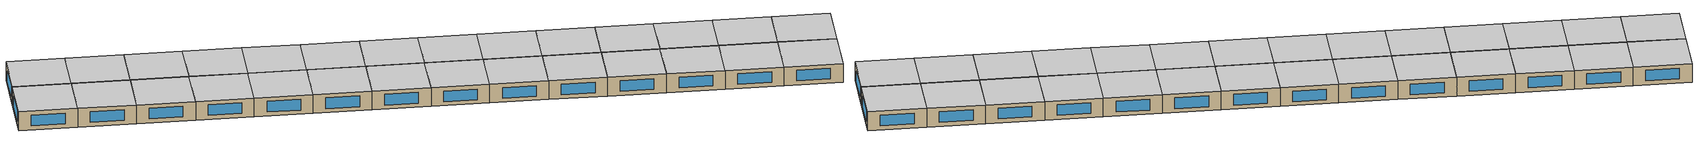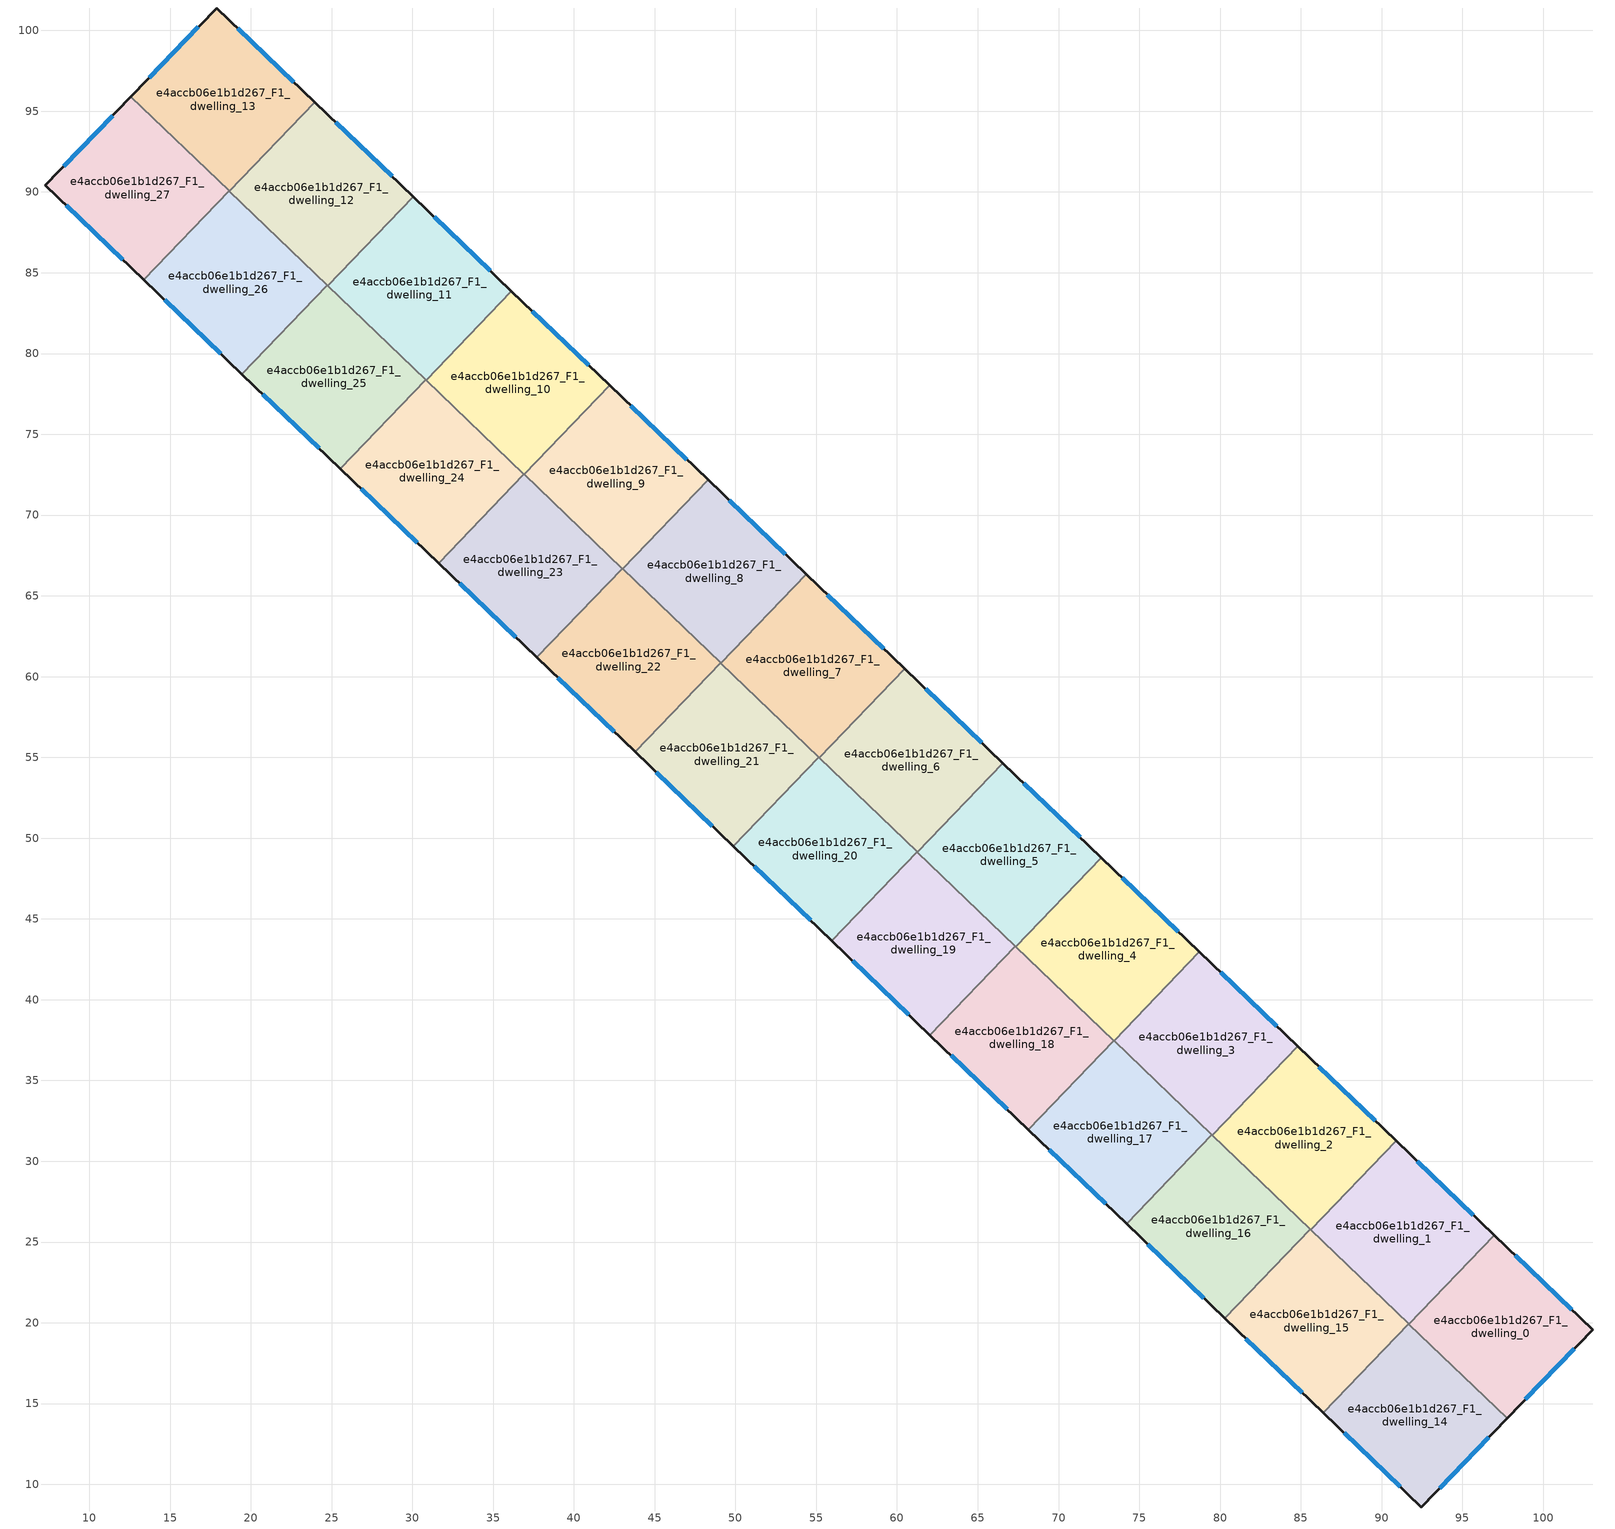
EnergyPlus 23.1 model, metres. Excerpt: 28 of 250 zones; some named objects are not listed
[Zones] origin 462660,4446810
e4accb06e1b1d267_F1_dwelling_0
 floor to e4accb06e1b1d267_F0_dwelling_0 (EU_floor_Construction): 103.08,19.57 97.77,14.08 91.69,19.91 96.98,25.42 z3
 wall outside (EU_wall_Construction): 97.77,14.08 103.08,19.57 96.98,25.42 z3:6
 wall to e4accb06e1b1d267_F1_dwelling_1 (EU_wall_Construction): 96.98,25.42 91.69,19.91 z3:6
 wall to e4accb06e1b1d267_F1_dwelling_14 (EU_wall_Construction): 91.69,19.91 97.77,14.08 z3:6
 window (EU_Window_Construction): 98.9,15.25 101.94,18.39 / 101.77,20.82 98.29,24.17 z3.64:5.36
 ceiling to e4accb06e1b1d267_F2_dwelling_0 (EU_floor_Construction): 97.77,14.08 103.08,19.57 96.98,25.42 91.69,19.91 z6
e4accb06e1b1d267_F1_dwelling_1
 floor to e4accb06e1b1d267_F0_dwelling_1 (EU_floor_Construction): 96.98,25.42 91.69,19.91 85.61,25.76 90.9,31.26 z3
 wall outside (EU_wall_Construction): 96.98,25.42 90.9,31.26 z3:6
 wall to e4accb06e1b1d267_F1_dwelling_2 (EU_wall_Construction): 90.9,31.26 85.61,25.76 z3:6
 wall to e4accb06e1b1d267_F1_dwelling_15 (EU_wall_Construction): 85.61,25.76 91.67,19.94 z3:6
 wall to e4accb06e1b1d267_F1_dwelling_14 (EU_wall_Construction): 91.67,19.93 91.69,19.91 z3:6
 window (EU_Window_Construction): 95.68,26.67 92.2,30.01 z3.64:5.36
 ceiling to e4accb06e1b1d267_F2_dwelling_1 (EU_floor_Construction): 91.69,19.91 96.98,25.42 90.9,31.26 85.61,25.76 z6
e4accb06e1b1d267_F1_dwelling_10
 floor to e4accb06e1b1d267_F0_dwelling_10 (EU_floor_Construction): 42.22,78.02 36.93,72.52 30.84,78.36 36.13,83.87 z3
 wall outside (EU_wall_Construction): 42.22,78.02 36.13,83.87 z3:6
 wall to e4accb06e1b1d267_F1_dwelling_9 (EU_wall_Construction): 36.93,72.52 42.22,78.02 z3:6
 wall to e4accb06e1b1d267_F1_dwelling_11 (EU_wall_Construction): 36.13,83.87 30.84,78.36 z3:6
 wall to e4accb06e1b1d267_F1_dwelling_24 (EU_wall_Construction): 30.84,78.36 36.91,72.54 z3:6
 wall to e4accb06e1b1d267_F1_dwelling_23 (EU_wall_Construction): 36.91,72.54 36.93,72.52 z3:6
 window (EU_Window_Construction): 40.91,79.27 37.44,82.62 z3.64:5.36
 ceiling to e4accb06e1b1d267_F2_dwelling_10 (EU_floor_Construction): 36.93,72.52 42.22,78.02 36.13,83.87 30.84,78.36 z6
e4accb06e1b1d267_F1_dwelling_11
 floor to e4accb06e1b1d267_F0_dwelling_11 (EU_floor_Construction): 36.13,83.87 30.84,78.36 24.76,84.21 30.05,89.71 z3
 wall outside (EU_wall_Construction): 36.13,83.87 30.05,89.71 z3:6
 wall to e4accb06e1b1d267_F1_dwelling_12 (EU_wall_Construction): 30.05,89.71 24.76,84.21 z3:6
 wall to e4accb06e1b1d267_F1_dwelling_25 (EU_wall_Construction): 24.76,84.21 30.82,78.38 z3:6
 wall to e4accb06e1b1d267_F1_dwelling_24 (EU_wall_Construction): 30.82,78.38 30.84,78.36 z3:6
 window (EU_Window_Construction): 34.83,85.12 31.35,88.46 z3.64:5.36
 ceiling to e4accb06e1b1d267_F2_dwelling_11 (EU_floor_Construction): 30.84,78.36 36.13,83.87 30.05,89.71 24.76,84.21 z6
e4accb06e1b1d267_F1_dwelling_12
 floor to e4accb06e1b1d267_F0_dwelling_12 (EU_floor_Construction): 30.05,89.71 24.76,84.21 18.67,90.05 23.96,95.56 z3
 wall outside (EU_wall_Construction): 30.05,89.71 23.96,95.56 z3:6
 wall to e4accb06e1b1d267_F1_dwelling_13 (EU_wall_Construction): 23.96,95.56 18.67,90.05 z3:6
 wall to e4accb06e1b1d267_F1_dwelling_26 (EU_wall_Construction): 18.67,90.05 24.74,84.23 z3:6
 wall to e4accb06e1b1d267_F1_dwelling_25 (EU_wall_Construction): 24.74,84.23 24.76,84.21 z3:6
 window (EU_Window_Construction): 28.74,90.96 25.27,94.3 z3.64:5.36
 ceiling to e4accb06e1b1d267_F2_dwelling_12 (EU_floor_Construction): 24.76,84.21 30.05,89.71 23.96,95.56 18.67,90.05 z6
e4accb06e1b1d267_F1_dwelling_13
 floor to e4accb06e1b1d267_F0_dwelling_13 (EU_floor_Construction): 23.96,95.56 18.67,90.05 12.58,95.91 17.89,101.39 z3
 wall outside (EU_wall_Construction): 23.96,95.56 17.89,101.39 12.58,95.91 z3:6
 wall to e4accb06e1b1d267_F1_dwelling_27 (EU_wall_Construction): 12.58,95.91 18.65,90.07 z3:6
 wall to e4accb06e1b1d267_F1_dwelling_26 (EU_wall_Construction): 18.65,90.07 18.67,90.05 z3:6
 window (EU_Window_Construction): 16.75,100.22 13.72,97.08 / 22.66,96.81 19.19,100.14 z3.64:5.36
 ceiling to e4accb06e1b1d267_F2_dwelling_13 (EU_floor_Construction): 18.67,90.05 23.96,95.56 17.89,101.39 12.58,95.91 z6
e4accb06e1b1d267_F1_dwelling_14
 floor to e4accb06e1b1d267_F0_dwelling_14 (EU_floor_Construction): 97.77,14.08 92.46,8.6 86.38,14.43 91.67,19.93 z3
 wall outside (EU_wall_Construction): 86.38,14.43 92.46,8.6 97.77,14.08 z3:6
 wall to e4accb06e1b1d267_F1_dwelling_15 (EU_wall_Construction): 91.67,19.93 86.38,14.43 z3:6
 window (EU_Window_Construction): 93.59,9.77 96.63,12.91 / 87.68,13.18 91.15,9.85 z3.64:5.36
 ceiling to e4accb06e1b1d267_F2_dwelling_14 (EU_floor_Construction): 92.46,8.6 97.77,14.08 91.67,19.93 86.38,14.43 z6
e4accb06e1b1d267_F1_dwelling_15
 floor to e4accb06e1b1d267_F0_dwelling_15 (EU_floor_Construction): 91.67,19.93 86.38,14.43 80.3,20.28 85.59,25.78 z3
 wall outside (EU_wall_Construction): 80.3,20.28 86.38,14.43 z3:6
 wall to e4accb06e1b1d267_F1_dwelling_16 (EU_wall_Construction): 85.59,25.78 80.3,20.28 z3:6
 wall to e4accb06e1b1d267_F1_dwelling_2 (EU_wall_Construction): 85.61,25.76 85.59,25.78 z3:6
 window (EU_Window_Construction): 81.6,19.02 85.08,15.68 z3.64:5.36
 ceiling to e4accb06e1b1d267_F2_dwelling_15 (EU_floor_Construction): 86.38,14.43 91.67,19.93 85.59,25.78 80.3,20.28 z6
e4accb06e1b1d267_F1_dwelling_16
 floor to e4accb06e1b1d267_F0_dwelling_16 (EU_floor_Construction): 85.59,25.78 80.3,20.28 74.21,26.12 79.5,31.62 z3
 wall outside (EU_wall_Construction): 74.21,26.12 80.3,20.28 z3:6
 wall to e4accb06e1b1d267_F1_dwelling_17 (EU_wall_Construction): 79.5,31.62 74.21,26.12 z3:6
 wall to e4accb06e1b1d267_F1_dwelling_2 (EU_wall_Construction): 85.59,25.78 79.52,31.6 z3:6
 wall to e4accb06e1b1d267_F1_dwelling_3 (EU_wall_Construction): 79.52,31.6 79.5,31.62 z3:6
 window (EU_Window_Construction): 75.52,24.87 78.99,21.53 z3.64:5.36
 ceiling to e4accb06e1b1d267_F2_dwelling_16 (EU_floor_Construction): 80.3,20.28 85.59,25.78 79.5,31.62 74.21,26.12 z6
e4accb06e1b1d267_F1_dwelling_17
 floor to e4accb06e1b1d267_F0_dwelling_17 (EU_floor_Construction): 79.5,31.62 74.21,26.12 68.13,31.96 73.41,37.47 z3
 wall outside (EU_wall_Construction): 68.13,31.96 74.21,26.12 z3:6
 wall to e4accb06e1b1d267_F1_dwelling_18 (EU_wall_Construction): 73.41,37.47 68.13,31.96 z3:6
 wall to e4accb06e1b1d267_F1_dwelling_3 (EU_wall_Construction): 79.5,31.62 73.44,37.45 z3:6
 wall to e4accb06e1b1d267_F1_dwelling_4 (EU_wall_Construction): 73.44,37.45 73.42,37.47 z3:6
 window (EU_Window_Construction): 69.43,30.71 72.91,27.37 z3.64:5.36
 ceiling to e4accb06e1b1d267_F2_dwelling_17 (EU_floor_Construction): 74.21,26.12 79.5,31.62 73.41,37.47 68.13,31.96 z6
e4accb06e1b1d267_F1_dwelling_18
 floor to e4accb06e1b1d267_F0_dwelling_18 (EU_floor_Construction): 73.41,37.47 68.13,31.96 62.04,37.81 67.33,43.31 z3
 wall outside (EU_wall_Construction): 62.04,37.81 68.13,31.96 z3:6
 wall to e4accb06e1b1d267_F1_dwelling_19 (EU_wall_Construction): 67.33,43.31 62.04,37.81 z3:6
 wall to e4accb06e1b1d267_F1_dwelling_4 (EU_wall_Construction): 73.41,37.47 67.35,43.29 z3:6
 wall to e4accb06e1b1d267_F1_dwelling_5 (EU_wall_Construction): 67.35,43.29 67.33,43.31 z3:6
 window (EU_Window_Construction): 63.35,36.56 66.82,33.22 z3.64:5.36
 ceiling to e4accb06e1b1d267_F2_dwelling_18 (EU_floor_Construction): 68.13,31.96 73.41,37.47 67.33,43.31 62.04,37.81 z6
e4accb06e1b1d267_F1_dwelling_19
 floor to e4accb06e1b1d267_F0_dwelling_19 (EU_floor_Construction): 67.33,43.31 62.04,37.81 55.96,43.65 61.24,49.16 z3
 wall outside (EU_wall_Construction): 55.96,43.65 62.04,37.81 z3:6
 wall to e4accb06e1b1d267_F1_dwelling_20 (EU_wall_Construction): 61.24,49.16 55.96,43.65 z3:6
 wall to e4accb06e1b1d267_F1_dwelling_5 (EU_wall_Construction): 67.33,43.31 61.27,49.14 z3:6
 wall to e4accb06e1b1d267_F1_dwelling_6 (EU_wall_Construction): 61.27,49.14 61.24,49.16 z3:6
 window (EU_Window_Construction): 57.26,42.4 60.74,39.06 z3.64:5.36
 ceiling to e4accb06e1b1d267_F2_dwelling_19 (EU_floor_Construction): 62.04,37.81 67.33,43.31 61.24,49.16 55.96,43.65 z6
e4accb06e1b1d267_F1_dwelling_2
 floor to e4accb06e1b1d267_F0_dwelling_2 (EU_floor_Construction): 90.9,31.26 85.61,25.76 79.52,31.6 84.81,37.11 z3
 wall outside (EU_wall_Construction): 90.9,31.26 84.81,37.11 z3:6
 wall to e4accb06e1b1d267_F1_dwelling_3 (EU_wall_Construction): 84.81,37.11 79.52,31.6 z3:6
 window (EU_Window_Construction): 89.59,32.52 86.11,35.86 z3.64:5.36
 ceiling to e4accb06e1b1d267_F2_dwelling_2 (EU_floor_Construction): 85.61,25.76 90.9,31.26 84.81,37.11 79.52,31.6 z6
e4accb06e1b1d267_F1_dwelling_20
 floor to e4accb06e1b1d267_F0_dwelling_20 (EU_floor_Construction): 61.24,49.16 55.96,43.65 49.87,49.5 55.16,55 z3
 wall outside (EU_wall_Construction): 49.87,49.5 55.96,43.65 z3:6
 wall to e4accb06e1b1d267_F1_dwelling_21 (EU_wall_Construction): 55.16,55 49.87,49.5 z3:6
 wall to e4accb06e1b1d267_F1_dwelling_6 (EU_wall_Construction): 61.24,49.16 55.18,54.98 z3:6
 wall to e4accb06e1b1d267_F1_dwelling_7 (EU_wall_Construction): 55.18,54.98 55.16,55 z3:6
 window (EU_Window_Construction): 51.18,48.25 54.65,44.9 z3.64:5.36
 ceiling to e4accb06e1b1d267_F2_dwelling_20 (EU_floor_Construction): 55.96,43.65 61.24,49.16 55.16,55 49.87,49.5 z6
e4accb06e1b1d267_F1_dwelling_21
 floor to e4accb06e1b1d267_F0_dwelling_21 (EU_floor_Construction): 55.16,55 49.87,49.5 43.79,55.34 49.08,60.85 z3
 wall outside (EU_wall_Construction): 43.79,55.34 49.87,49.5 z3:6
 wall to e4accb06e1b1d267_F1_dwelling_22 (EU_wall_Construction): 49.08,60.85 43.79,55.34 z3:6
 wall to e4accb06e1b1d267_F1_dwelling_7 (EU_wall_Construction): 55.16,55 49.1,60.83 z3:6
 wall to e4accb06e1b1d267_F1_dwelling_8 (EU_wall_Construction): 49.1,60.83 49.08,60.85 z3:6
 window (EU_Window_Construction): 45.09,54.09 48.57,50.75 z3.64:5.36
 ceiling to e4accb06e1b1d267_F2_dwelling_21 (EU_floor_Construction): 49.87,49.5 55.16,55 49.08,60.85 43.79,55.34 z6
e4accb06e1b1d267_F1_dwelling_22
 floor to e4accb06e1b1d267_F0_dwelling_22 (EU_floor_Construction): 49.08,60.85 43.79,55.34 37.7,61.19 42.99,66.69 z3
 wall outside (EU_wall_Construction): 37.7,61.19 43.79,55.34 z3:6
 wall to e4accb06e1b1d267_F1_dwelling_23 (EU_wall_Construction): 42.99,66.69 37.7,61.19 z3:6
 wall to e4accb06e1b1d267_F1_dwelling_8 (EU_wall_Construction): 49.08,60.85 43.01,66.67 z3:6
 wall to e4accb06e1b1d267_F1_dwelling_9 (EU_wall_Construction): 43.01,66.67 42.99,66.69 z3:6
 window (EU_Window_Construction): 39.01,59.94 42.48,56.59 z3.64:5.36
 ceiling to e4accb06e1b1d267_F2_dwelling_22 (EU_floor_Construction): 43.79,55.34 49.08,60.85 42.99,66.69 37.7,61.19 z6
e4accb06e1b1d267_F1_dwelling_23
 floor to e4accb06e1b1d267_F0_dwelling_23 (EU_floor_Construction): 42.99,66.69 37.7,61.19 31.62,67.03 36.91,72.54 z3
 wall outside (EU_wall_Construction): 31.62,67.03 37.7,61.19 z3:6
 wall to e4accb06e1b1d267_F1_dwelling_24 (EU_wall_Construction): 36.91,72.54 31.62,67.03 z3:6
 wall to e4accb06e1b1d267_F1_dwelling_9 (EU_wall_Construction): 42.99,66.69 36.93,72.52 z3:6
 window (EU_Window_Construction): 32.92,65.78 36.4,62.44 z3.64:5.36
 ceiling to e4accb06e1b1d267_F2_dwelling_23 (EU_floor_Construction): 37.7,61.19 42.99,66.69 36.91,72.54 31.62,67.03 z6
e4accb06e1b1d267_F1_dwelling_24
 floor to e4accb06e1b1d267_F0_dwelling_24 (EU_floor_Construction): 36.91,72.54 31.62,67.03 25.53,72.88 30.82,78.38 30.84,78.36 z3
 wall outside (EU_wall_Construction): 25.53,72.88 31.62,67.03 z3:6
 wall to e4accb06e1b1d267_F1_dwelling_25 (EU_wall_Construction): 30.82,78.38 25.53,72.88 z3:6
 window (EU_Window_Construction): 26.84,71.63 30.31,68.28 z3.64:5.36
 ceiling to e4accb06e1b1d267_F2_dwelling_24 (EU_floor_Construction): 31.62,67.03 36.91,72.54 30.84,78.36 30.82,78.38 25.53,72.88 z6
e4accb06e1b1d267_F1_dwelling_25
 floor to e4accb06e1b1d267_F0_dwelling_25 (EU_floor_Construction): 30.82,78.38 25.53,72.88 19.45,78.72 24.74,84.23 z3
 wall outside (EU_wall_Construction): 19.45,78.72 25.53,72.88 z3:6
 wall to e4accb06e1b1d267_F1_dwelling_26 (EU_wall_Construction): 24.74,84.23 19.45,78.72 z3:6
 window (EU_Window_Construction): 20.75,77.47 24.23,74.13 z3.64:5.36
 ceiling to e4accb06e1b1d267_F2_dwelling_25 (EU_floor_Construction): 25.53,72.88 30.82,78.38 24.74,84.23 19.45,78.72 z6
e4accb06e1b1d267_F1_dwelling_26
 floor to e4accb06e1b1d267_F0_dwelling_26 (EU_floor_Construction): 24.74,84.23 19.45,78.72 13.36,84.57 18.65,90.07 z3
 wall outside (EU_wall_Construction): 13.36,84.57 19.45,78.72 z3:6
 wall to e4accb06e1b1d267_F1_dwelling_27 (EU_wall_Construction): 18.65,90.07 13.36,84.57 z3:6
 window (EU_Window_Construction): 14.67,83.31 18.14,79.97 z3.64:5.36
 ceiling to e4accb06e1b1d267_F2_dwelling_26 (EU_floor_Construction): 19.45,78.72 24.74,84.23 18.65,90.07 13.36,84.57 z6
e4accb06e1b1d267_F1_dwelling_27
 floor to e4accb06e1b1d267_F0_dwelling_27 (EU_floor_Construction): 18.65,90.07 13.36,84.57 7.27,90.42 12.58,95.91 z3
 wall outside (EU_wall_Construction): 12.58,95.91 7.27,90.42 13.36,84.57 z3:6
 window (EU_Window_Construction): 8.57,89.17 12.06,85.82 / 11.44,94.73 8.41,91.6 z3.64:5.36
 ceiling to e4accb06e1b1d267_F2_dwelling_27 (EU_floor_Construction): 13.36,84.57 18.65,90.07 12.58,95.91 7.27,90.42 z6
e4accb06e1b1d267_F1_dwelling_3
 floor to e4accb06e1b1d267_F0_dwelling_3 (EU_floor_Construction): 84.81,37.11 79.52,31.6 73.44,37.45 78.73,42.95 z3
 wall outside (EU_wall_Construction): 84.81,37.11 78.73,42.95 z3:6
 wall to e4accb06e1b1d267_F1_dwelling_4 (EU_wall_Construction): 78.73,42.95 73.44,37.45 z3:6
 window (EU_Window_Construction): 83.51,38.36 80.03,41.7 z3.64:5.36
 ceiling to e4accb06e1b1d267_F2_dwelling_3 (EU_floor_Construction): 79.52,31.6 84.81,37.11 78.73,42.95 73.44,37.45 z6
e4accb06e1b1d267_F1_dwelling_4
 floor to e4accb06e1b1d267_F0_dwelling_4 (EU_floor_Construction): 78.73,42.95 73.44,37.45 67.35,43.29 72.64,48.8 z3
 wall outside (EU_wall_Construction): 78.73,42.95 72.64,48.8 z3:6
 wall to e4accb06e1b1d267_F1_dwelling_5 (EU_wall_Construction): 72.64,48.8 67.35,43.29 z3:6
 window (EU_Window_Construction): 77.42,44.21 73.94,47.55 z3.64:5.36
 ceiling to e4accb06e1b1d267_F2_dwelling_4 (EU_floor_Construction): 73.44,37.45 78.73,42.95 72.64,48.8 67.35,43.29 z6
e4accb06e1b1d267_F1_dwelling_5
 floor to e4accb06e1b1d267_F0_dwelling_5 (EU_floor_Construction): 72.64,48.8 67.35,43.29 61.27,49.14 66.56,54.64 z3
 wall outside (EU_wall_Construction): 72.64,48.8 66.56,54.64 z3:6
 wall to e4accb06e1b1d267_F1_dwelling_6 (EU_wall_Construction): 66.56,54.64 61.27,49.14 z3:6
 window (EU_Window_Construction): 71.34,50.05 67.86,53.39 z3.64:5.36
 ceiling to e4accb06e1b1d267_F2_dwelling_5 (EU_floor_Construction): 67.35,43.29 72.64,48.8 66.56,54.64 61.27,49.14 z6
e4accb06e1b1d267_F1_dwelling_6
 floor to e4accb06e1b1d267_F0_dwelling_6 (EU_floor_Construction): 66.56,54.64 61.27,49.14 55.18,54.98 60.47,60.49 z3
 wall outside (EU_wall_Construction): 66.56,54.64 60.47,60.49 z3:6
 wall to e4accb06e1b1d267_F1_dwelling_7 (EU_wall_Construction): 60.47,60.49 55.18,54.98 z3:6
 window (EU_Window_Construction): 65.25,55.9 61.78,59.24 z3.64:5.36
 ceiling to e4accb06e1b1d267_F2_dwelling_6 (EU_floor_Construction): 61.27,49.14 66.56,54.64 60.47,60.49 55.18,54.98 z6
e4accb06e1b1d267_F1_dwelling_7
 floor to e4accb06e1b1d267_F0_dwelling_7 (EU_floor_Construction): 60.47,60.49 55.18,54.98 49.1,60.83 54.39,66.33 z3
 wall outside (EU_wall_Construction): 60.47,60.49 54.39,66.33 z3:6
 wall to e4accb06e1b1d267_F1_dwelling_8 (EU_wall_Construction): 54.39,66.33 49.1,60.83 z3:6
 window (EU_Window_Construction): 59.17,61.74 55.69,65.08 z3.64:5.36
 ceiling to e4accb06e1b1d267_F2_dwelling_7 (EU_floor_Construction): 55.18,54.98 60.47,60.49 54.39,66.33 49.1,60.83 z6
e4accb06e1b1d267_F1_dwelling_8
 floor to e4accb06e1b1d267_F0_dwelling_8 (EU_floor_Construction): 54.39,66.33 49.1,60.83 43.01,66.67 48.3,72.18 z3
 wall outside (EU_wall_Construction): 54.39,66.33 48.3,72.18 z3:6
 wall to e4accb06e1b1d267_F1_dwelling_9 (EU_wall_Construction): 48.3,72.18 43.01,66.67 z3:6
 window (EU_Window_Construction): 53.08,67.58 49.61,70.93 z3.64:5.36
 ceiling to e4accb06e1b1d267_F2_dwelling_8 (EU_floor_Construction): 49.1,60.83 54.39,66.33 48.3,72.18 43.01,66.67 z6
e4accb06e1b1d267_F1_dwelling_9
 floor to e4accb06e1b1d267_F0_dwelling_9 (EU_floor_Construction): 48.3,72.18 43.01,66.67 36.93,72.52 42.22,78.02 z3
 wall outside (EU_wall_Construction): 48.3,72.18 42.22,78.02 z3:6
 window (EU_Window_Construction): 47,73.43 43.52,76.77 z3.64:5.36
 ceiling to e4accb06e1b1d267_F2_dwelling_9 (EU_floor_Construction): 43.01,66.67 48.3,72.18 42.22,78.02 36.93,72.52 z6
[Building]
EU S2 Campaign: North Axis=0; Terrain=City; Solar Distribution=FullExterior
[Site:Location]
Yerevan-Zvartnots.Intl.AP: Latitude=40.15; Longitude=44.383; Time Zone=4; Elevation=854
[SizingPeriod:WeatherFileDays]
AnnualSizingPeriod: Begin Month=1; Begin Day of Month=1; End Month=12; End Day of Month=31; Day of Week for Start Day=Monday; Use Weather File Daylight Saving Period=No; Use Weather File Rain and Snow Indicators=No
[MATERIAL]
EU_InternalMass_Material: Roughness=MediumRough; Thickness=0.1; Conductivity=1; Density=1800; Specific Heat=900; Thermal Absorptance=0.9; Solar Absorptance=0.7; Visible Absorptance=0.7
[MATERIAL:NOMASS] Roughness=MediumRough; Thermal Absorptance=0.9; Solar Absorptance=0.7; Visible Absorptance=0.7
Name | Thermal Resistance
EU_wall_NoMass | 1.05043
EU_floor_NoMass | 0.478065
[WINDOWMATERIAL:SIMPLEGLAZINGSYSTEM]
EU_Window_SimpleGlazing: UFactor=2.5566; Solar Heat Gain Coefficient=0.75; Visible Transmittance=0.75
[CONSTRUCTION]
EU_wall_Construction: EU_wall_NoMass
EU_floor_Construction: EU_floor_NoMass
EU_Window_Construction: EU_Window_SimpleGlazing
EU_InternalMass_Construction: EU_InternalMass_Material
[ZONE] Type=1; Multiplier=1; Ceiling Height=autocalculate; Floor Area=autocalculate; Part of Total Floor Area=Yes
Name | Volume
e4accb06e1b1d267_F1_dwelling_0 | 193.231
e4accb06e1b1d267_F1_dwelling_1; e4accb06e1b1d267_F1_dwelling_12; e4accb06e1b1d267_F1_dwelling_20 | 193.237
e4accb06e1b1d267_F1_dwelling_10 | 193.238
e4accb06e1b1d267_F1_dwelling_11 | 193.222
e4accb06e1b1d267_F1_dwelling_13 | 193.247
e4accb06e1b1d267_F1_dwelling_14 | 193.212
e4accb06e1b1d267_F1_dwelling_15; e4accb06e1b1d267_F1_dwelling_16; e4accb06e1b1d267_F1_dwelling_17; e4accb06e1b1d267_F1_dwelling_19; e4accb06e1b1d267_F1_dwelling_22 | 193.22
e4accb06e1b1d267_F1_dwelling_18; e4accb06e1b1d267_F1_dwelling_23 | 193.219
e4accb06e1b1d267_F1_dwelling_2 | 193.239
e4accb06e1b1d267_F1_dwelling_21 | 193.205
e4accb06e1b1d267_F1_dwelling_24 | 193.229
e4accb06e1b1d267_F1_dwelling_25; e4accb06e1b1d267_F1_dwelling_26 | 193.221
e4accb06e1b1d267_F1_dwelling_27 | 193.213
e4accb06e1b1d267_F1_dwelling_3; e4accb06e1b1d267_F1_dwelling_5; e4accb06e1b1d267_F1_dwelling_7; e4accb06e1b1d267_F1_dwelling_9 | 193.255
e4accb06e1b1d267_F1_dwelling_4 | 193.254
e4accb06e1b1d267_F1_dwelling_6 | 193.223
e4accb06e1b1d267_F1_dwelling_8 | 193.256
[INTERNALMASS] Construction=EU_InternalMass_Construction
Name | Zone or ZoneList | Surface Area
e4accb06e1b1d267_F1_dwelling_0_EU_InternalMass | e4accb06e1b1d267_F1_dwelling_0 | 64.4103
e4accb06e1b1d267_F1_dwelling_1_EU_InternalMass | e4accb06e1b1d267_F1_dwelling_1 | 64.4125
e4accb06e1b1d267_F1_dwelling_2_EU_InternalMass | e4accb06e1b1d267_F1_dwelling_2 | 64.4129
e4accb06e1b1d267_F1_dwelling_3_EU_InternalMass | e4accb06e1b1d267_F1_dwelling_3 | 64.4182
e4accb06e1b1d267_F1_dwelling_4_EU_InternalMass | e4accb06e1b1d267_F1_dwelling_4 | 64.4182
e4accb06e1b1d267_F1_dwelling_5_EU_InternalMass | e4accb06e1b1d267_F1_dwelling_5 | 64.4182
e4accb06e1b1d267_F1_dwelling_6_EU_InternalMass | e4accb06e1b1d267_F1_dwelling_6 | 64.4074
e4accb06e1b1d267_F1_dwelling_7_EU_InternalMass | e4accb06e1b1d267_F1_dwelling_7 | 64.4186
e4accb06e1b1d267_F1_dwelling_8_EU_InternalMass | e4accb06e1b1d267_F1_dwelling_8 | 64.4186
e4accb06e1b1d267_F1_dwelling_9_EU_InternalMass | e4accb06e1b1d267_F1_dwelling_9 | 64.4182
e4accb06e1b1d267_F1_dwelling_10_EU_InternalMass | e4accb06e1b1d267_F1_dwelling_10 | 64.4125
e4accb06e1b1d267_F1_dwelling_11_EU_InternalMass | e4accb06e1b1d267_F1_dwelling_11 | 64.4071
e4accb06e1b1d267_F1_dwelling_12_EU_InternalMass | e4accb06e1b1d267_F1_dwelling_12 | 64.4125
e4accb06e1b1d267_F1_dwelling_13_EU_InternalMass | e4accb06e1b1d267_F1_dwelling_13 | 64.416
e4accb06e1b1d267_F1_dwelling_14_EU_InternalMass | e4accb06e1b1d267_F1_dwelling_14 | 64.4042
e4accb06e1b1d267_F1_dwelling_15_EU_InternalMass | e4accb06e1b1d267_F1_dwelling_15 | 64.4065
e4accb06e1b1d267_F1_dwelling_16_EU_InternalMass | e4accb06e1b1d267_F1_dwelling_16 | 64.4067
e4accb06e1b1d267_F1_dwelling_17_EU_InternalMass | e4accb06e1b1d267_F1_dwelling_17 | 64.4067
e4accb06e1b1d267_F1_dwelling_18_EU_InternalMass | e4accb06e1b1d267_F1_dwelling_18 | 64.4063
e4accb06e1b1d267_F1_dwelling_19_EU_InternalMass | e4accb06e1b1d267_F1_dwelling_19 | 64.4067
e4accb06e1b1d267_F1_dwelling_20_EU_InternalMass | e4accb06e1b1d267_F1_dwelling_20 | 64.4124
e4accb06e1b1d267_F1_dwelling_21_EU_InternalMass | e4accb06e1b1d267_F1_dwelling_21 | 64.4016
e4accb06e1b1d267_F1_dwelling_22_EU_InternalMass | e4accb06e1b1d267_F1_dwelling_22 | 64.4067
e4accb06e1b1d267_F1_dwelling_23_EU_InternalMass | e4accb06e1b1d267_F1_dwelling_23 | 64.4063
e4accb06e1b1d267_F1_dwelling_24_EU_InternalMass | e4accb06e1b1d267_F1_dwelling_24 | 64.4115
e4accb06e1b1d267_F1_dwelling_25_EU_InternalMass | e4accb06e1b1d267_F1_dwelling_25 | 64.4069
e4accb06e1b1d267_F1_dwelling_26_EU_InternalMass | e4accb06e1b1d267_F1_dwelling_26 | 64.4069
e4accb06e1b1d267_F1_dwelling_27_EU_InternalMass | e4accb06e1b1d267_F1_dwelling_27 | 64.404
[OTHEREQUIPMENT] Fuel Type=Electricity; Design Level Calculation Method=Watts/Area; Power per Zone Floor Area=1; Fraction Latent=0; Fraction Radiant=0; Fraction Lost=0; Carbon Dioxide Generation Rate=0; EndUse Subcategory=EU_Step8_InternalGains
Name | Zone or ZoneList or Space or SpaceList | Schedule
EU_Step8_InternalGain_e4accb06e1b1d267_F1_dwelling_0_f000 | e4accb06e1b1d267_F1_dwelling_0 | EU_Step8_GainSchedule_e4accb06e1b1d267_F1_dwelling_0_f000
EU_Step8_InternalGain_e4accb06e1b1d267_F1_dwelling_1_f000 | e4accb06e1b1d267_F1_dwelling_1 | EU_Step8_GainSchedule_e4accb06e1b1d267_F1_dwelling_1_f000
EU_Step8_InternalGain_e4accb06e1b1d267_F1_dwelling_2_f000 | e4accb06e1b1d267_F1_dwelling_2 | EU_Step8_GainSchedule_e4accb06e1b1d267_F1_dwelling_2_f000
EU_Step8_InternalGain_e4accb06e1b1d267_F1_dwelling_3_f000 | e4accb06e1b1d267_F1_dwelling_3 | EU_Step8_GainSchedule_e4accb06e1b1d267_F1_dwelling_3_f000
EU_Step8_InternalGain_e4accb06e1b1d267_F1_dwelling_4_f000 | e4accb06e1b1d267_F1_dwelling_4 | EU_Step8_GainSchedule_e4accb06e1b1d267_F1_dwelling_4_f000
EU_Step8_InternalGain_e4accb06e1b1d267_F1_dwelling_5_f000 | e4accb06e1b1d267_F1_dwelling_5 | EU_Step8_GainSchedule_e4accb06e1b1d267_F1_dwelling_5_f000
EU_Step8_InternalGain_e4accb06e1b1d267_F1_dwelling_6_f000 | e4accb06e1b1d267_F1_dwelling_6 | EU_Step8_GainSchedule_e4accb06e1b1d267_F1_dwelling_6_f000
EU_Step8_InternalGain_e4accb06e1b1d267_F1_dwelling_7_f000 | e4accb06e1b1d267_F1_dwelling_7 | EU_Step8_GainSchedule_e4accb06e1b1d267_F1_dwelling_7_f000
EU_Step8_InternalGain_e4accb06e1b1d267_F1_dwelling_8_f000 | e4accb06e1b1d267_F1_dwelling_8 | EU_Step8_GainSchedule_e4accb06e1b1d267_F1_dwelling_8_f000
EU_Step8_InternalGain_e4accb06e1b1d267_F1_dwelling_9_f000 | e4accb06e1b1d267_F1_dwelling_9 | EU_Step8_GainSchedule_e4accb06e1b1d267_F1_dwelling_9_f000
EU_Step8_InternalGain_e4accb06e1b1d267_F1_dwelling_10_f000 | e4accb06e1b1d267_F1_dwelling_10 | EU_Step8_GainSchedule_e4accb06e1b1d267_F1_dwelling_10_f000
EU_Step8_InternalGain_e4accb06e1b1d267_F1_dwelling_11_f000 | e4accb06e1b1d267_F1_dwelling_11 | EU_Step8_GainSchedule_e4accb06e1b1d267_F1_dwelling_11_f000
EU_Step8_InternalGain_e4accb06e1b1d267_F1_dwelling_12_f000 | e4accb06e1b1d267_F1_dwelling_12 | EU_Step8_GainSchedule_e4accb06e1b1d267_F1_dwelling_12_f000
EU_Step8_InternalGain_e4accb06e1b1d267_F1_dwelling_13_f000 | e4accb06e1b1d267_F1_dwelling_13 | EU_Step8_GainSchedule_e4accb06e1b1d267_F1_dwelling_13_f000
EU_Step8_InternalGain_e4accb06e1b1d267_F1_dwelling_14_f000 | e4accb06e1b1d267_F1_dwelling_14 | EU_Step8_GainSchedule_e4accb06e1b1d267_F1_dwelling_14_f000
EU_Step8_InternalGain_e4accb06e1b1d267_F1_dwelling_15_f000 | e4accb06e1b1d267_F1_dwelling_15 | EU_Step8_GainSchedule_e4accb06e1b1d267_F1_dwelling_15_f000
EU_Step8_InternalGain_e4accb06e1b1d267_F1_dwelling_16_f000 | e4accb06e1b1d267_F1_dwelling_16 | EU_Step8_GainSchedule_e4accb06e1b1d267_F1_dwelling_16_f000
EU_Step8_InternalGain_e4accb06e1b1d267_F1_dwelling_17_f000 | e4accb06e1b1d267_F1_dwelling_17 | EU_Step8_GainSchedule_e4accb06e1b1d267_F1_dwelling_17_f000
EU_Step8_InternalGain_e4accb06e1b1d267_F1_dwelling_18_f000 | e4accb06e1b1d267_F1_dwelling_18 | EU_Step8_GainSchedule_e4accb06e1b1d267_F1_dwelling_18_f000
EU_Step8_InternalGain_e4accb06e1b1d267_F1_dwelling_19_f000 | e4accb06e1b1d267_F1_dwelling_19 | EU_Step8_GainSchedule_e4accb06e1b1d267_F1_dwelling_19_f000
EU_Step8_InternalGain_e4accb06e1b1d267_F1_dwelling_20_f000 | e4accb06e1b1d267_F1_dwelling_20 | EU_Step8_GainSchedule_e4accb06e1b1d267_F1_dwelling_20_f000
EU_Step8_InternalGain_e4accb06e1b1d267_F1_dwelling_21_f000 | e4accb06e1b1d267_F1_dwelling_21 | EU_Step8_GainSchedule_e4accb06e1b1d267_F1_dwelling_21_f000
EU_Step8_InternalGain_e4accb06e1b1d267_F1_dwelling_22_f000 | e4accb06e1b1d267_F1_dwelling_22 | EU_Step8_GainSchedule_e4accb06e1b1d267_F1_dwelling_22_f000
EU_Step8_InternalGain_e4accb06e1b1d267_F1_dwelling_23_f000 | e4accb06e1b1d267_F1_dwelling_23 | EU_Step8_GainSchedule_e4accb06e1b1d267_F1_dwelling_23_f000
EU_Step8_InternalGain_e4accb06e1b1d267_F1_dwelling_24_f000 | e4accb06e1b1d267_F1_dwelling_24 | EU_Step8_GainSchedule_e4accb06e1b1d267_F1_dwelling_24_f000
EU_Step8_InternalGain_e4accb06e1b1d267_F1_dwelling_25_f000 | e4accb06e1b1d267_F1_dwelling_25 | EU_Step8_GainSchedule_e4accb06e1b1d267_F1_dwelling_25_f000
EU_Step8_InternalGain_e4accb06e1b1d267_F1_dwelling_26_f000 | e4accb06e1b1d267_F1_dwelling_26 | EU_Step8_GainSchedule_e4accb06e1b1d267_F1_dwelling_26_f000
EU_Step8_InternalGain_e4accb06e1b1d267_F1_dwelling_27_f000 | e4accb06e1b1d267_F1_dwelling_27 | EU_Step8_GainSchedule_e4accb06e1b1d267_F1_dwelling_27_f000
[ZONEVENTILATION:DESIGNFLOWRATE] Schedule=EU_AlwaysOn; Design Flow Rate Calculation Method=AirChanges/Hour; Air Changes per Hour=0.557805; Ventilation Type=Natural; Fan Pressure Rise=0; Fan Total Efficiency=1; Constant Term Coefficient=1; Temperature Term Coefficient=0; Velocity Term Coefficient=0; Velocity Squared Term Coefficient=0; Minimum Indoor Temperature=-100; Maximum Indoor Temperature=100; Delta Temperature=-100; Minimum Outdoor Temperature=-100; Maximum Outdoor Temperature=100; Maximum Wind Speed=40
Name | Zone or ZoneList or Space or SpaceList
EU_ConstantAir_e4accb06e1b1d267_F1_dwelling_0 | e4accb06e1b1d267_F1_dwelling_0
EU_ConstantAir_e4accb06e1b1d267_F1_dwelling_1 | e4accb06e1b1d267_F1_dwelling_1
EU_ConstantAir_e4accb06e1b1d267_F1_dwelling_2 | e4accb06e1b1d267_F1_dwelling_2
EU_ConstantAir_e4accb06e1b1d267_F1_dwelling_3 | e4accb06e1b1d267_F1_dwelling_3
EU_ConstantAir_e4accb06e1b1d267_F1_dwelling_4 | e4accb06e1b1d267_F1_dwelling_4
EU_ConstantAir_e4accb06e1b1d267_F1_dwelling_5 | e4accb06e1b1d267_F1_dwelling_5
EU_ConstantAir_e4accb06e1b1d267_F1_dwelling_6 | e4accb06e1b1d267_F1_dwelling_6
EU_ConstantAir_e4accb06e1b1d267_F1_dwelling_7 | e4accb06e1b1d267_F1_dwelling_7
EU_ConstantAir_e4accb06e1b1d267_F1_dwelling_8 | e4accb06e1b1d267_F1_dwelling_8
EU_ConstantAir_e4accb06e1b1d267_F1_dwelling_9 | e4accb06e1b1d267_F1_dwelling_9
EU_ConstantAir_e4accb06e1b1d267_F1_dwelling_10 | e4accb06e1b1d267_F1_dwelling_10
EU_ConstantAir_e4accb06e1b1d267_F1_dwelling_11 | e4accb06e1b1d267_F1_dwelling_11
EU_ConstantAir_e4accb06e1b1d267_F1_dwelling_12 | e4accb06e1b1d267_F1_dwelling_12
EU_ConstantAir_e4accb06e1b1d267_F1_dwelling_13 | e4accb06e1b1d267_F1_dwelling_13
EU_ConstantAir_e4accb06e1b1d267_F1_dwelling_14 | e4accb06e1b1d267_F1_dwelling_14
EU_ConstantAir_e4accb06e1b1d267_F1_dwelling_15 | e4accb06e1b1d267_F1_dwelling_15
EU_ConstantAir_e4accb06e1b1d267_F1_dwelling_16 | e4accb06e1b1d267_F1_dwelling_16
EU_ConstantAir_e4accb06e1b1d267_F1_dwelling_17 | e4accb06e1b1d267_F1_dwelling_17
EU_ConstantAir_e4accb06e1b1d267_F1_dwelling_18 | e4accb06e1b1d267_F1_dwelling_18
EU_ConstantAir_e4accb06e1b1d267_F1_dwelling_19 | e4accb06e1b1d267_F1_dwelling_19
EU_ConstantAir_e4accb06e1b1d267_F1_dwelling_20 | e4accb06e1b1d267_F1_dwelling_20
EU_ConstantAir_e4accb06e1b1d267_F1_dwelling_21 | e4accb06e1b1d267_F1_dwelling_21
EU_ConstantAir_e4accb06e1b1d267_F1_dwelling_22 | e4accb06e1b1d267_F1_dwelling_22
EU_ConstantAir_e4accb06e1b1d267_F1_dwelling_23 | e4accb06e1b1d267_F1_dwelling_23
EU_ConstantAir_e4accb06e1b1d267_F1_dwelling_24 | e4accb06e1b1d267_F1_dwelling_24
EU_ConstantAir_e4accb06e1b1d267_F1_dwelling_25 | e4accb06e1b1d267_F1_dwelling_25
EU_ConstantAir_e4accb06e1b1d267_F1_dwelling_26 | e4accb06e1b1d267_F1_dwelling_26
EU_ConstantAir_e4accb06e1b1d267_F1_dwelling_27 | e4accb06e1b1d267_F1_dwelling_27
[HVACTEMPLATE:THERMOSTAT] Constant Heating Setpoint=20; Constant Cooling Setpoint=50
EU_HeatOnly_e4accb06e1b1d267_F4_dwelling_10; EU_HeatOnly_e4accb06e1b1d267_F4_dwelling_11; EU_HeatOnly_e4accb06e1b1d267_F4_dwelling_12; EU_HeatOnly_e4accb06e1b1d267_F4_dwelling_13; EU_HeatOnly_e4accb06e1b1d267_F4_dwelling_14; EU_HeatOnly_e4accb06e1b1d267_F4_dwelling_15; EU_HeatOnly_e4accb06e1b1d267_F4_dwelling_16; EU_HeatOnly_e4accb06e1b1d267_F4_dwelling_17; EU_HeatOnly_e4accb06e1b1d267_F4_dwelling_18; EU_HeatOnly_e4accb06e1b1d267_F4_dwelling_19; EU_HeatOnly_e4accb06e1b1d267_F4_dwelling_20; EU_HeatOnly_e4accb06e1b1d267_F4_dwelling_21; EU_HeatOnly_e4accb06e1b1d267_F4_dwelling_22; EU_HeatOnly_e4accb06e1b1d267_F4_dwelling_23; EU_HeatOnly_e4accb06e1b1d267_F4_dwelling_24; EU_HeatOnly_e4accb06e1b1d267_F4_dwelling_25; EU_HeatOnly_e4accb06e1b1d267_F4_dwelling_26; EU_HeatOnly_e4accb06e1b1d267_F4_dwelling_27; EU_HeatOnly_e4accb06e1b1d267_F5_dwelling_0; EU_HeatOnly_e4accb06e1b1d267_F5_dwelling_1; EU_HeatOnly_e4accb06e1b1d267_F5_dwelling_2; EU_HeatOnly_e4accb06e1b1d267_F5_dwelling_3; EU_HeatOnly_e4accb06e1b1d267_F5_dwelling_4; EU_HeatOnly_e4accb06e1b1d267_F5_dwelling_5; EU_HeatOnly_e4accb06e1b1d267_F5_dwelling_6; EU_HeatOnly_e4accb06e1b1d267_F5_dwelling_7; EU_HeatOnly_e4accb06e1b1d267_F5_dwelling_8; EU_HeatOnly_e4accb06e1b1d267_F5_dwelling_9; EU_HeatOnly_e4accb06e1b1d267_F5_dwelling_10; EU_HeatOnly_e4accb06e1b1d267_F5_dwelling_11; EU_HeatOnly_e4accb06e1b1d267_F5_dwelling_12; EU_HeatOnly_e4accb06e1b1d267_F5_dwelling_13; EU_HeatOnly_e4accb06e1b1d267_F5_dwelling_14; EU_HeatOnly_e4accb06e1b1d267_F5_dwelling_15
[HVACTEMPLATE:ZONE:IDEALLOADSAIRSYSTEM] System Availability Schedule=EU_AlwaysOn; Maximum Heating Supply Air Temperature=50; Minimum Cooling Supply Air Temperature=13; Maximum Heating Supply Air Humidity Ratio=0.0156; Minimum Cooling Supply Air Humidity Ratio=0.0077; Heating Limit=NoLimit; Cooling Limit=NoLimit; Heating Availability Schedule=EU_AlwaysOn; Cooling Availability Schedule=EU_CoolingOff; Dehumidification Control Type=ConstantSensibleHeatRatio; Cooling Sensible Heat Ratio=0.7; Dehumidification Setpoint=60; Humidification Control Type=None; Humidification Setpoint=30; Outdoor Air Method=None; Outdoor Air Flow Rate per Person=0.00944; Outdoor Air Flow Rate per Zone Floor Area=0; Outdoor Air Flow Rate per Zone=0; Demand Controlled Ventilation Type=None; Outdoor Air Economizer Type=NoEconomizer; Heat Recovery Type=None; Sensible Heat Recovery Effectiveness=0.7; Latent Heat Recovery Effectiveness=0.65
Name | Template Thermostat
e4accb06e1b1d267_F1_dwelling_0 | EU_HeatOnly_e4accb06e1b1d267_F1_dwelling_0
e4accb06e1b1d267_F1_dwelling_1 | EU_HeatOnly_e4accb06e1b1d267_F1_dwelling_1
e4accb06e1b1d267_F1_dwelling_2 | EU_HeatOnly_e4accb06e1b1d267_F1_dwelling_2
e4accb06e1b1d267_F1_dwelling_3 | EU_HeatOnly_e4accb06e1b1d267_F1_dwelling_3
e4accb06e1b1d267_F1_dwelling_4 | EU_HeatOnly_e4accb06e1b1d267_F1_dwelling_4
e4accb06e1b1d267_F1_dwelling_5 | EU_HeatOnly_e4accb06e1b1d267_F1_dwelling_5
e4accb06e1b1d267_F1_dwelling_6 | EU_HeatOnly_e4accb06e1b1d267_F1_dwelling_6
e4accb06e1b1d267_F1_dwelling_7 | EU_HeatOnly_e4accb06e1b1d267_F1_dwelling_7
e4accb06e1b1d267_F1_dwelling_8 | EU_HeatOnly_e4accb06e1b1d267_F1_dwelling_8
e4accb06e1b1d267_F1_dwelling_9 | EU_HeatOnly_e4accb06e1b1d267_F1_dwelling_9
e4accb06e1b1d267_F1_dwelling_10 | EU_HeatOnly_e4accb06e1b1d267_F1_dwelling_10
e4accb06e1b1d267_F1_dwelling_11 | EU_HeatOnly_e4accb06e1b1d267_F1_dwelling_11
e4accb06e1b1d267_F1_dwelling_12 | EU_HeatOnly_e4accb06e1b1d267_F1_dwelling_12
e4accb06e1b1d267_F1_dwelling_13 | EU_HeatOnly_e4accb06e1b1d267_F1_dwelling_13
e4accb06e1b1d267_F1_dwelling_14 | EU_HeatOnly_e4accb06e1b1d267_F1_dwelling_14
e4accb06e1b1d267_F1_dwelling_15 | EU_HeatOnly_e4accb06e1b1d267_F1_dwelling_15
e4accb06e1b1d267_F1_dwelling_16 | EU_HeatOnly_e4accb06e1b1d267_F1_dwelling_16
e4accb06e1b1d267_F1_dwelling_17 | EU_HeatOnly_e4accb06e1b1d267_F1_dwelling_17
e4accb06e1b1d267_F1_dwelling_18 | EU_HeatOnly_e4accb06e1b1d267_F1_dwelling_18
e4accb06e1b1d267_F1_dwelling_19 | EU_HeatOnly_e4accb06e1b1d267_F1_dwelling_19
e4accb06e1b1d267_F1_dwelling_20 | EU_HeatOnly_e4accb06e1b1d267_F1_dwelling_20
e4accb06e1b1d267_F1_dwelling_21 | EU_HeatOnly_e4accb06e1b1d267_F1_dwelling_21
e4accb06e1b1d267_F1_dwelling_22 | EU_HeatOnly_e4accb06e1b1d267_F1_dwelling_22
e4accb06e1b1d267_F1_dwelling_23 | EU_HeatOnly_e4accb06e1b1d267_F1_dwelling_23
e4accb06e1b1d267_F1_dwelling_24 | EU_HeatOnly_e4accb06e1b1d267_F1_dwelling_24
e4accb06e1b1d267_F1_dwelling_25 | EU_HeatOnly_e4accb06e1b1d267_F1_dwelling_25
e4accb06e1b1d267_F1_dwelling_26 | EU_HeatOnly_e4accb06e1b1d267_F1_dwelling_26
e4accb06e1b1d267_F1_dwelling_27 | EU_HeatOnly_e4accb06e1b1d267_F1_dwelling_27
[SIZING:ZONE] Zone Cooling Design Supply Air Temperature Input Method=SupplyAirTemperature; Zone Cooling Design Supply Air Temperature=13; Zone Heating Design Supply Air Temperature Input Method=SupplyAirTemperature; Zone Heating Design Supply Air Temperature=50; Zone Cooling Design Supply Air Humidity Ratio=0.008; Zone Heating Design Supply Air Humidity Ratio=0.008; Cooling Design Air Flow Method=DesignDay; Cooling Design Air Flow Rate=0; Cooling Minimum Air Flow per Zone Floor Area=0.000762; Cooling Minimum Air Flow=0; Cooling Minimum Air Flow Fraction=0.2; Heating Design Air Flow Method=DesignDay; Heating Design Air Flow Rate=0; Heating Maximum Air Flow per Zone Floor Area=0.002032; Heating Maximum Air Flow=0.141576; Heating Maximum Air Flow Fraction=0.3; Account for Dedicated Outdoor Air System=No; Dedicated Outdoor Air System Control Strategy=NeutralSupplyAir; Dedicated Outdoor Air Low Setpoint Temperature for Design=autosize; Dedicated Outdoor Air High Setpoint Temperature for Design=autosize; Zone Load Sizing Method=Sensible Load Only No Latent Load; Zone Latent Cooling Design Supply Air Humidity Ratio Input Method=HumidityRatioDifference; Zone Cooling Design Supply Air Humidity Ratio Difference=0.005; Zone Latent Heating Design Supply Air Humidity Ratio Input Method=HumidityRatioDifference; Zone Humidification Design Supply Air Humidity Ratio Difference=0.005
e4accb06e1b1d267_F1_dwelling_0; e4accb06e1b1d267_F1_dwelling_1; e4accb06e1b1d267_F1_dwelling_2; e4accb06e1b1d267_F1_dwelling_3; e4accb06e1b1d267_F1_dwelling_4; e4accb06e1b1d267_F1_dwelling_5; e4accb06e1b1d267_F1_dwelling_6; e4accb06e1b1d267_F1_dwelling_7; e4accb06e1b1d267_F1_dwelling_8; e4accb06e1b1d267_F1_dwelling_9; e4accb06e1b1d267_F1_dwelling_10; e4accb06e1b1d267_F1_dwelling_11; e4accb06e1b1d267_F1_dwelling_12; e4accb06e1b1d267_F1_dwelling_13; e4accb06e1b1d267_F1_dwelling_14; e4accb06e1b1d267_F1_dwelling_15; e4accb06e1b1d267_F1_dwelling_16; e4accb06e1b1d267_F1_dwelling_17; e4accb06e1b1d267_F1_dwelling_18; e4accb06e1b1d267_F1_dwelling_19; e4accb06e1b1d267_F1_dwelling_20; e4accb06e1b1d267_F1_dwelling_21; e4accb06e1b1d267_F1_dwelling_22; e4accb06e1b1d267_F1_dwelling_23; e4accb06e1b1d267_F1_dwelling_24; e4accb06e1b1d267_F1_dwelling_25; e4accb06e1b1d267_F1_dwelling_26; e4accb06e1b1d267_F1_dwelling_27
[SCHEDULE:CONSTANT]
Name | Hourly Value
EU_AlwaysOn | 1
EU_CoolingOff | 0
[SCHEDULE:FILE] Column Number=1; Rows to Skip at Top=0; Number of Hours of Data=8760; Column Separator=Comma; Interpolate to Timestep=No; Minutes per Item=60; Adjust Schedule for Daylight Savings=Yes
Name | File
EU_Step8_GainSchedule_e4accb06e1b1d267_F1_dwelling_0_f000 | ../../schedules/e4accb06e1b1d267/e4accb06e1b1d267_F1_dwelling_0_f000_gain.csv
EU_Step8_GainSchedule_e4accb06e1b1d267_F1_dwelling_1_f000 | ../../schedules/e4accb06e1b1d267/e4accb06e1b1d267_F1_dwelling_1_f000_gain.csv
EU_Step8_GainSchedule_e4accb06e1b1d267_F1_dwelling_2_f000 | ../../schedules/e4accb06e1b1d267/e4accb06e1b1d267_F1_dwelling_2_f000_gain.csv
EU_Step8_GainSchedule_e4accb06e1b1d267_F1_dwelling_3_f000 | ../../schedules/e4accb06e1b1d267/e4accb06e1b1d267_F1_dwelling_3_f000_gain.csv
EU_Step8_GainSchedule_e4accb06e1b1d267_F1_dwelling_4_f000 | ../../schedules/e4accb06e1b1d267/e4accb06e1b1d267_F1_dwelling_4_f000_gain.csv
EU_Step8_GainSchedule_e4accb06e1b1d267_F1_dwelling_5_f000 | ../../schedules/e4accb06e1b1d267/e4accb06e1b1d267_F1_dwelling_5_f000_gain.csv
EU_Step8_GainSchedule_e4accb06e1b1d267_F1_dwelling_6_f000 | ../../schedules/e4accb06e1b1d267/e4accb06e1b1d267_F1_dwelling_6_f000_gain.csv
EU_Step8_GainSchedule_e4accb06e1b1d267_F1_dwelling_7_f000 | ../../schedules/e4accb06e1b1d267/e4accb06e1b1d267_F1_dwelling_7_f000_gain.csv
EU_Step8_GainSchedule_e4accb06e1b1d267_F1_dwelling_8_f000 | ../../schedules/e4accb06e1b1d267/e4accb06e1b1d267_F1_dwelling_8_f000_gain.csv
EU_Step8_GainSchedule_e4accb06e1b1d267_F1_dwelling_9_f000 | ../../schedules/e4accb06e1b1d267/e4accb06e1b1d267_F1_dwelling_9_f000_gain.csv
EU_Step8_GainSchedule_e4accb06e1b1d267_F1_dwelling_10_f000 | ../../schedules/e4accb06e1b1d267/e4accb06e1b1d267_F1_dwelling_10_f000_gain.csv
EU_Step8_GainSchedule_e4accb06e1b1d267_F1_dwelling_11_f000 | ../../schedules/e4accb06e1b1d267/e4accb06e1b1d267_F1_dwelling_11_f000_gain.csv
EU_Step8_GainSchedule_e4accb06e1b1d267_F1_dwelling_12_f000 | ../../schedules/e4accb06e1b1d267/e4accb06e1b1d267_F1_dwelling_12_f000_gain.csv
EU_Step8_GainSchedule_e4accb06e1b1d267_F1_dwelling_13_f000 | ../../schedules/e4accb06e1b1d267/e4accb06e1b1d267_F1_dwelling_13_f000_gain.csv
EU_Step8_GainSchedule_e4accb06e1b1d267_F1_dwelling_14_f000 | ../../schedules/e4accb06e1b1d267/e4accb06e1b1d267_F1_dwelling_14_f000_gain.csv
EU_Step8_GainSchedule_e4accb06e1b1d267_F1_dwelling_15_f000 | ../../schedules/e4accb06e1b1d267/e4accb06e1b1d267_F1_dwelling_15_f000_gain.csv
EU_Step8_GainSchedule_e4accb06e1b1d267_F1_dwelling_16_f000 | ../../schedules/e4accb06e1b1d267/e4accb06e1b1d267_F1_dwelling_16_f000_gain.csv
EU_Step8_GainSchedule_e4accb06e1b1d267_F1_dwelling_17_f000 | ../../schedules/e4accb06e1b1d267/e4accb06e1b1d267_F1_dwelling_17_f000_gain.csv
EU_Step8_GainSchedule_e4accb06e1b1d267_F1_dwelling_18_f000 | ../../schedules/e4accb06e1b1d267/e4accb06e1b1d267_F1_dwelling_18_f000_gain.csv
EU_Step8_GainSchedule_e4accb06e1b1d267_F1_dwelling_19_f000 | ../../schedules/e4accb06e1b1d267/e4accb06e1b1d267_F1_dwelling_19_f000_gain.csv
EU_Step8_GainSchedule_e4accb06e1b1d267_F1_dwelling_20_f000 | ../../schedules/e4accb06e1b1d267/e4accb06e1b1d267_F1_dwelling_20_f000_gain.csv
EU_Step8_GainSchedule_e4accb06e1b1d267_F1_dwelling_21_f000 | ../../schedules/e4accb06e1b1d267/e4accb06e1b1d267_F1_dwelling_21_f000_gain.csv
EU_Step8_GainSchedule_e4accb06e1b1d267_F1_dwelling_22_f000 | ../../schedules/e4accb06e1b1d267/e4accb06e1b1d267_F1_dwelling_22_f000_gain.csv
EU_Step8_GainSchedule_e4accb06e1b1d267_F1_dwelling_23_f000 | ../../schedules/e4accb06e1b1d267/e4accb06e1b1d267_F1_dwelling_23_f000_gain.csv
EU_Step8_GainSchedule_e4accb06e1b1d267_F1_dwelling_24_f000 | ../../schedules/e4accb06e1b1d267/e4accb06e1b1d267_F1_dwelling_24_f000_gain.csv
EU_Step8_GainSchedule_e4accb06e1b1d267_F1_dwelling_25_f000 | ../../schedules/e4accb06e1b1d267/e4accb06e1b1d267_F1_dwelling_25_f000_gain.csv
EU_Step8_GainSchedule_e4accb06e1b1d267_F1_dwelling_26_f000 | ../../schedules/e4accb06e1b1d267/e4accb06e1b1d267_F1_dwelling_26_f000_gain.csv
EU_Step8_GainSchedule_e4accb06e1b1d267_F1_dwelling_27_f000 | ../../schedules/e4accb06e1b1d267/e4accb06e1b1d267_F1_dwelling_27_f000_gain.csv
